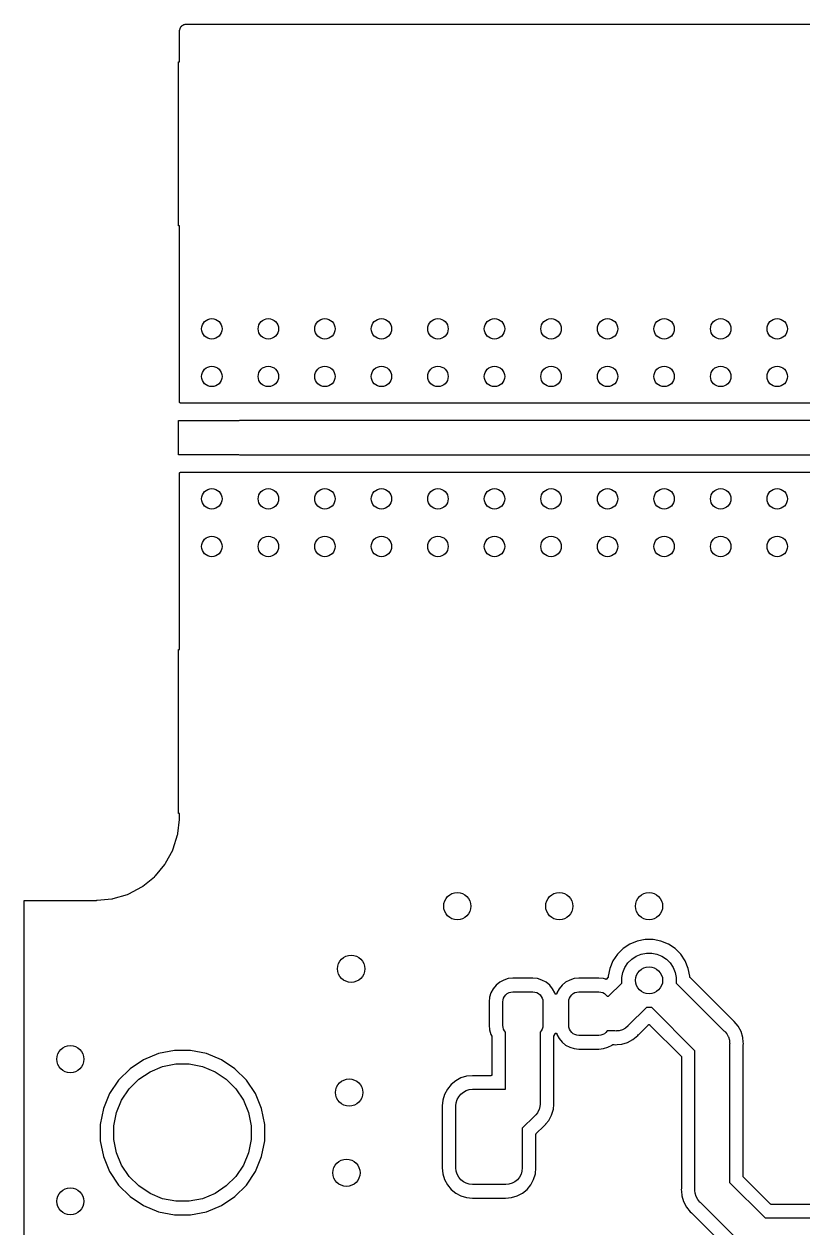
# Model space of a CAD drawing. Extents: x 5.16 to 6.06, y -3.88 to -2.24.
# Drawn here: x 5.157 to 5.608, y -2.939 to -2.242 of the extents above; entities that cross this region are included whole.
import ezdxf

# ---------------------------------------------------------------- set-up
doc = ezdxf.new("R2010")
doc.units = 0
doc.header["$MEASUREMENT"] = 0
doc.layers.add('BLACK', color=7, linetype='CONTINUOUS')

msp = doc.modelspace()

# ---------------------------------------------------------------- linework, layer by layer
at = {"layer": 'BLACK', "linetype": 'CONTINUOUS'}
for p, q in [((5.24772, -2.2443), (5.24775, -2.24426)), ((5.24775, -2.24425), (5.24791, -2.24397)), ((5.24775, -2.24426), (5.24775, -2.24425)), ((5.24791, -2.24395), (5.24793, -2.24393)), ((5.24791, -2.24396), (5.24791, -2.24395)), ((5.24791, -2.24397), (5.24791, -2.24396)), ((5.24791, -2.24396), (5.24791, -2.24396)), ((5.24793, -2.24392), (5.24796, -2.24389)), ((5.24793, -2.24393), (5.24793, -2.24392)), ((5.24796, -2.24389), (5.24798, -2.24385)), ((5.24798, -2.24385), (5.24816, -2.24364)), ((5.24816, -2.24364), (5.24819, -2.24361)), ((5.24816, -2.24364), (5.24816, -2.24364)), ((5.24819, -2.24361), (5.24832, -2.24346)), ((5.24819, -2.24361), (5.24819, -2.24361)), ((5.24832, -2.24346), (5.24833, -2.24344)), ((5.24832, -2.24346), (5.24832, -2.24346)), ((5.24833, -2.24344), (5.24835, -2.24342)), ((5.24835, -2.24342), (5.24837, -2.2434)), ((5.24837, -2.2434), (5.24838, -2.2434)), ((5.24838, -2.2434), (5.24847, -2.2433)), ((5.24838, -2.2434), (5.24838, -2.2434)), ((5.24847, -2.2433), (5.24848, -2.2433)), ((5.24848, -2.2433), (5.24849, -2.24329)), ((5.24849, -2.24329), (5.2485, -2.24328)), ((5.2485, -2.24328), (5.24876, -2.24305)), ((5.24876, -2.24305), (5.24877, -2.24305)), ((5.24877, -2.24305), (5.24879, -2.24304)), ((5.24879, -2.24304), (5.24881, -2.24302)), ((5.24881, -2.24302), (5.24895, -2.24293)), ((5.24895, -2.24293), (5.24926, -2.24274)), ((5.24895, -2.24293), (5.24895, -2.24293)), ((5.24895, -2.24293), (5.24895, -2.24293)), ((5.24895, -2.24293), (5.24895, -2.24293)), ((5.24926, -2.24273), (5.24929, -2.24271)), ((5.24926, -2.24274), (5.24926, -2.24273)), ((5.24929, -2.24271), (5.24932, -2.24269)), ((5.24932, -2.24269), (5.24933, -2.24268)), ((5.24933, -2.24268), (5.24934, -2.24268)), ((5.24934, -2.24268), (5.24957, -2.24255)), ((5.24957, -2.24255), (5.24958, -2.24255)), ((5.24958, -2.24255), (5.24959, -2.24254)), ((5.24959, -2.24254), (5.24961, -2.24253)), ((5.24961, -2.24253), (5.24974, -2.24247)), ((5.24974, -2.24247), (5.24975, -2.24247)), ((5.24975, -2.24247), (5.24977, -2.24246)), ((5.24975, -2.24247), (5.24975, -2.24247)), ((5.24975, -2.24247), (5.24975, -2.24247)), ((5.24977, -2.24246), (5.24978, -2.24246)), ((5.24978, -2.24246), (5.2498, -2.24245)), ((5.2498, -2.24245), (5.24982, -2.24244)), ((5.24982, -2.24244), (5.25005, -2.24237)), ((5.25005, -2.24237), (5.25006, -2.24237)), ((5.25006, -2.24237), (5.25011, -2.24236)), ((5.25011, -2.24236), (5.25015, -2.24235)), ((5.25015, -2.24235), (5.25016, -2.24235)), ((5.25016, -2.24235), (5.25044, -2.24227)), ((5.25044, -2.24227), (5.25045, -2.24226)), ((5.25045, -2.24226), (5.25049, -2.24226)), ((5.25049, -2.24226), (5.25053, -2.24225)), ((5.25053, -2.24225), (5.2511, -2.24218)), ((5.2511, -2.24218), (5.2511, -2.24218)), ((5.2511, -2.24218), (5.25113, -2.24218)), ((5.25113, -2.24218), (5.25116, -2.24217)), ((5.25116, -2.24217), (5.96125, -2.24217)), ((5.24722, -2.24612), (5.24726, -2.24578)), ((5.24722, -2.24615), (5.24722, -2.24612)), ((5.24722, -2.24617), (5.24722, -2.24615)), ((5.24722, -2.24618), (5.24722, -2.24617)), ((5.24722, -2.26409), (5.24722, -2.24618)), ((5.24726, -2.24578), (5.24727, -2.24578)), ((5.24727, -2.24574), (5.24728, -2.2457)), ((5.24727, -2.24578), (5.24727, -2.24574)), ((5.24728, -2.2457), (5.2473, -2.24553)), ((5.2473, -2.24552), (5.24731, -2.24548)), ((5.2473, -2.24553), (5.2473, -2.24552)), ((5.2473, -2.24552), (5.2473, -2.24552)), ((5.2473, -2.24552), (5.2473, -2.24552)), ((5.24731, -2.24546), (5.24733, -2.24538)), ((5.24731, -2.24548), (5.24731, -2.24546)), ((5.24733, -2.24536), (5.24734, -2.24535)), ((5.24733, -2.24537), (5.24733, -2.24536)), ((5.24733, -2.24538), (5.24733, -2.24537)), ((5.24734, -2.24535), (5.24749, -2.24483)), ((5.24749, -2.24482), (5.24751, -2.24478)), ((5.24749, -2.24483), (5.24749, -2.24482)), ((5.24751, -2.24477), (5.24758, -2.24459)), ((5.24751, -2.24478), (5.24751, -2.24477)), ((5.24751, -2.24477), (5.24751, -2.24477)), ((5.24758, -2.24459), (5.24759, -2.24458)), ((5.24759, -2.24458), (5.24764, -2.24445)), ((5.24759, -2.24458), (5.24759, -2.24458)), ((5.24764, -2.24445), (5.24765, -2.24442)), ((5.24764, -2.24445), (5.24764, -2.24445)), ((5.24765, -2.24442), (5.24767, -2.24439)), ((5.24767, -2.24439), (5.2477, -2.24433)), ((5.2477, -2.24433), (5.24772, -2.2443)), ((5.2477, -2.24433), (5.2477, -2.24433)), ((5.24665, -2.35898), (5.24665, -2.26409)), ((5.24665, -2.26409), (5.24722, -2.26409)), ((5.24722, -2.35898), (5.24665, -2.35898)), ((5.24722, -2.46106), (5.24722, -2.35898)), ((5.24723, -2.46111), (5.24722, -2.46106)), ((5.24723, -2.46116), (5.24723, -2.46111)), ((5.24724, -2.4612), (5.24723, -2.46116)), ((5.24723, -2.46116), (5.24723, -2.46116)), ((5.24723, -2.46116), (5.24723, -2.46116)), ((5.24726, -2.46125), (5.24724, -2.4612)), ((5.24728, -2.4613), (5.24726, -2.46125)), ((5.24726, -2.46125), (5.24726, -2.46125)), ((5.24726, -2.46125), (5.24726, -2.46125)), ((5.2473, -2.46134), (5.24728, -2.4613)), ((5.24733, -2.46138), (5.2473, -2.46134)), ((5.2473, -2.46134), (5.2473, -2.46134)), ((5.2473, -2.46134), (5.2473, -2.46134)), ((5.24736, -2.46141), (5.24733, -2.46138)), ((5.24737, -2.46141), (5.24736, -2.46141)), ((5.24737, -2.46142), (5.24737, -2.46141)), ((5.2474, -2.46144), (5.24737, -2.46142)), ((5.24744, -2.46148), (5.2474, -2.46144)), ((5.24748, -2.4615), (5.24744, -2.46148)), ((5.24744, -2.46148), (5.24744, -2.46148)), ((5.24744, -2.46148), (5.24744, -2.46148)), ((5.24753, -2.46152), (5.24748, -2.4615)), ((5.24758, -2.46154), (5.24753, -2.46152)), ((5.24753, -2.46152), (5.24753, -2.46152)), ((5.24753, -2.46152), (5.24753, -2.46152)), ((5.24762, -2.46155), (5.24758, -2.46154)), ((5.24767, -2.46156), (5.24762, -2.46155)), ((5.24762, -2.46155), (5.24762, -2.46155)), ((5.24762, -2.46155), (5.24762, -2.46155)), ((5.24772, -2.46156), (5.24767, -2.46156)), ((5.33915, -2.46156), (5.24772, -2.46156)), ((5.24772, -2.46156), (5.24772, -2.46156)), ((5.24772, -2.46156), (5.24772, -2.46156)), ((5.33932, -2.46158), (5.33915, -2.46156)), ((5.33934, -2.46158), (5.33932, -2.46158)), ((5.33936, -2.46158), (5.33934, -2.46158)), ((5.33937, -2.46158), (5.33936, -2.46158)), ((5.87421, -2.46158), (5.33937, -2.46158)), ((5.24665, -2.49161), (5.24665, -2.47161)), ((5.24665, -2.47161), (5.28176, -2.47161)), ((5.28176, -2.47161), (5.28208, -2.47158)), ((5.28208, -2.47158), (5.906, -2.47158)), ((5.2816, -2.49161), (5.24665, -2.49161)), ((5.28208, -2.49166), (5.2816, -2.49161)), ((5.906, -2.49166), (5.28208, -2.49166)), ((5.24722, -2.50216), (5.24723, -2.50211)), ((5.24723, -2.50206), (5.24725, -2.50202)), ((5.24723, -2.50207), (5.24723, -2.50206)), ((5.24723, -2.50206), (5.24723, -2.50206)), ((5.24723, -2.50211), (5.24723, -2.50207)), ((5.24725, -2.50202), (5.24726, -2.50197)), ((5.24726, -2.50197), (5.24728, -2.50193)), ((5.24726, -2.50197), (5.24726, -2.50197)), ((5.24726, -2.50197), (5.24726, -2.50197)), ((5.24728, -2.50193), (5.24731, -2.50189)), ((5.24731, -2.50188), (5.24734, -2.50185)), ((5.24731, -2.50189), (5.24731, -2.50188)), ((5.24731, -2.50188), (5.24731, -2.50188)), ((5.24734, -2.50185), (5.24737, -2.50181)), ((5.24737, -2.50181), (5.24741, -2.50178)), ((5.24737, -2.50181), (5.24737, -2.50181)), ((5.24737, -2.50181), (5.24737, -2.50181)), ((5.24741, -2.50178), (5.24745, -2.50175)), ((5.24745, -2.50175), (5.24749, -2.50173)), ((5.24745, -2.50175), (5.24745, -2.50175)), ((5.24745, -2.50175), (5.24745, -2.50175)), ((5.24749, -2.50173), (5.24753, -2.5017)), ((5.24753, -2.5017), (5.24758, -2.50169)), ((5.24753, -2.5017), (5.24753, -2.5017)), ((5.24753, -2.5017), (5.24753, -2.5017)), ((5.24758, -2.50169), (5.24763, -2.50167)), ((5.24763, -2.50167), (5.24763, -2.50167)), ((5.24763, -2.50167), (5.24763, -2.50167)), ((5.24763, -2.50167), (5.24768, -2.50167)), ((5.24768, -2.50167), (5.24772, -2.50166)), ((5.24772, -2.50166), (5.33915, -2.50166)), ((5.33915, -2.50166), (5.33916, -2.50166)), ((5.33916, -2.50166), (5.33917, -2.50166)), ((5.33917, -2.50166), (5.33919, -2.50166)), ((5.33919, -2.50166), (5.33921, -2.50166)), ((5.33921, -2.50166), (5.87437, -2.50166)), ((5.24722, -2.60425), (5.24722, -2.50216)), ((5.24722, -2.50216), (5.24722, -2.50216)), ((5.24722, -2.50216), (5.24722, -2.50216)), ((5.24665, -2.69913), (5.24665, -2.60425)), ((5.24665, -2.60425), (5.24722, -2.60425)), ((5.24629, -2.71079), (5.24715, -2.70265)), ((5.24722, -2.69913), (5.24665, -2.69913)), ((5.24715, -2.70265), (5.24716, -2.70264)), ((5.24716, -2.70262), (5.24722, -2.70201)), ((5.24716, -2.70264), (5.24716, -2.70262)), ((5.24722, -2.70201), (5.24722, -2.69913)), ((5.24613, -2.71157), (5.2462, -2.7112)), ((5.2462, -2.7112), (5.24621, -2.71119)), ((5.24621, -2.71119), (5.24629, -2.71082)), ((5.24629, -2.71082), (5.24629, -2.71079)), ((5.24358, -2.71976), (5.24613, -2.71157)), ((5.23918, -2.72804), (5.24327, -2.72049)), ((5.24327, -2.72049), (5.24342, -2.72014)), ((5.24342, -2.72014), (5.24357, -2.71979)), ((5.24342, -2.72014), (5.24342, -2.72014)), ((5.24357, -2.71979), (5.24358, -2.71976)), ((5.23326, -2.7353), (5.23874, -2.72869)), ((5.23874, -2.72869), (5.23895, -2.72838)), ((5.23895, -2.72837), (5.23917, -2.72806)), ((5.23895, -2.72838), (5.23895, -2.72837)), ((5.23917, -2.72806), (5.23918, -2.72804)), ((5.22604, -2.74127), (5.23269, -2.73585)), ((5.23269, -2.73585), (5.23296, -2.73559)), ((5.23296, -2.73559), (5.23297, -2.73558)), ((5.23297, -2.73558), (5.23324, -2.73532)), ((5.23324, -2.73532), (5.23326, -2.7353)), ((5.20884, -2.7485), (5.21706, -2.74603)), ((5.21706, -2.74603), (5.21741, -2.74588)), ((5.21741, -2.74588), (5.21742, -2.74588)), ((5.21742, -2.74588), (5.21777, -2.74574)), ((5.21777, -2.74574), (5.2178, -2.74573)), ((5.2178, -2.74573), (5.22538, -2.74171)), ((5.22538, -2.74171), (5.22569, -2.7415)), ((5.22569, -2.7415), (5.2257, -2.74149)), ((5.2257, -2.74149), (5.22601, -2.74129)), ((5.2257, -2.74149), (5.2257, -2.74149)), ((5.22601, -2.74129), (5.22604, -2.74127)), ((5.22604, -2.74127), (5.22604, -2.74127)), ((5.15722, -2.74999), (5.15723, -2.74995)), ((5.15722, -3.41883), (5.15722, -2.74999)), ((5.15722, -2.74999), (5.15722, -2.74999)), ((5.15722, -2.74999), (5.15722, -2.74999)), ((5.15723, -2.74989), (5.15725, -2.74985)), ((5.15723, -2.7499), (5.15723, -2.74989)), ((5.15723, -2.74995), (5.15723, -2.7499)), ((5.15723, -2.7499), (5.15723, -2.7499)), ((5.15725, -2.74985), (5.15726, -2.7498)), ((5.15726, -2.7498), (5.15728, -2.74976)), ((5.15726, -2.7498), (5.15726, -2.7498)), ((5.15726, -2.7498), (5.15726, -2.7498)), ((5.15728, -2.74976), (5.15731, -2.74972)), ((5.15731, -2.74971), (5.15734, -2.74968)), ((5.15731, -2.74972), (5.15731, -2.74971)), ((5.15731, -2.74972), (5.15731, -2.74972)), ((5.15734, -2.74968), (5.15737, -2.74964)), ((5.15737, -2.74964), (5.15741, -2.74961)), ((5.15737, -2.74964), (5.15737, -2.74964)), ((5.15737, -2.74964), (5.15737, -2.74964)), ((5.15741, -2.74961), (5.15745, -2.74958)), ((5.15745, -2.74958), (5.15749, -2.74956)), ((5.15745, -2.74958), (5.15745, -2.74958)), ((5.15745, -2.74958), (5.15745, -2.74958)), ((5.15749, -2.74956), (5.15753, -2.74953)), ((5.15753, -2.74953), (5.15758, -2.74952)), ((5.15753, -2.74953), (5.15753, -2.74953)), ((5.15753, -2.74953), (5.15753, -2.74953)), ((5.15758, -2.74952), (5.15763, -2.74951)), ((5.15763, -2.74951), (5.15763, -2.7495)), ((5.15763, -2.7495), (5.15768, -2.7495)), ((5.15763, -2.74951), (5.15763, -2.74951)), ((5.15768, -2.7495), (5.15772, -2.7495)), ((5.15772, -2.7495), (5.19882, -2.74949)), ((5.19882, -2.74949), (5.19882, -2.74949)), ((5.19882, -2.74949), (5.1991, -2.7495)), ((5.1991, -2.7495), (5.19927, -2.74948)), ((5.19927, -2.74948), (5.19928, -2.74948)), ((5.19928, -2.74948), (5.1993, -2.74948)), ((5.1993, -2.74948), (5.19932, -2.74948)), ((5.19932, -2.74948), (5.19949, -2.74948)), ((5.19949, -2.74948), (5.19953, -2.74948)), ((5.19953, -2.74948), (5.20806, -2.74865)), ((5.19953, -2.74948), (5.19953, -2.74948)), ((5.20806, -2.74865), (5.20843, -2.74858)), ((5.20843, -2.74858), (5.20844, -2.74858)), ((5.20844, -2.74858), (5.20881, -2.74851)), ((5.20844, -2.74858), (5.20844, -2.74858)), ((5.20881, -2.74851), (5.20884, -2.7485)), ((5.51214, -2.77308), (5.50784, -2.77486)), ((5.51671, -2.77217), (5.51214, -2.77308)), ((5.52136, -2.77217), (5.51671, -2.77217)), ((5.52592, -2.77308), (5.52136, -2.77217)), ((5.53022, -2.77486), (5.52592, -2.77308)), ((5.50068, -2.78074), (5.4981, -2.78461)), ((5.50397, -2.77745), (5.50068, -2.78074)), ((5.50784, -2.77486), (5.50397, -2.77745)), ((5.51157, -2.78184), (5.51444, -2.78065)), ((5.51444, -2.78065), (5.51748, -2.78005)), ((5.51748, -2.78005), (5.52058, -2.78005)), ((5.52058, -2.78005), (5.52363, -2.78065)), ((5.52363, -2.78065), (5.52649, -2.78184)), ((5.53409, -2.77745), (5.53022, -2.77486)), ((5.53738, -2.78074), (5.53409, -2.77745)), ((5.53997, -2.78461), (5.53738, -2.78074)), ((5.4981, -2.78461), (5.49632, -2.7889)), ((5.50508, -2.78834), (5.5068, -2.78576)), ((5.5068, -2.78576), (5.50899, -2.78356)), ((5.50899, -2.78356), (5.51157, -2.78184)), ((5.52649, -2.78184), (5.52907, -2.78356)), ((5.52907, -2.78356), (5.53126, -2.78576)), ((5.53126, -2.78576), (5.53299, -2.78834)), ((5.54175, -2.7889), (5.53997, -2.78461)), ((5.43752, -2.79484), (5.43494, -2.79562)), ((5.44022, -2.79457), (5.43752, -2.79484)), ((5.45178, -2.79457), (5.44022, -2.79457)), ((5.45448, -2.79484), (5.45178, -2.79457)), ((5.45706, -2.79562), (5.45448, -2.79484)), ((5.47571, -2.79484), (5.47313, -2.79562)), ((5.47841, -2.79457), (5.47571, -2.79484)), ((5.48997, -2.79457), (5.47841, -2.79457)), ((5.49267, -2.79484), (5.48997, -2.79457)), ((5.49391, -2.79521), (5.49267, -2.79484)), ((5.49526, -2.79423), (5.49441, -2.79509)), ((5.49529, -2.79419), (5.49526, -2.79423)), ((5.49532, -2.79416), (5.49529, -2.79419)), ((5.49533, -2.79416), (5.49532, -2.79416)), ((5.49532, -2.79416), (5.49532, -2.79416)), ((5.49535, -2.79411), (5.49533, -2.79416)), ((5.49537, -2.79407), (5.49535, -2.79411)), ((5.49539, -2.79402), (5.49537, -2.79407)), ((5.49537, -2.79407), (5.49537, -2.79407)), ((5.49537, -2.79407), (5.49537, -2.79407)), ((5.4954, -2.79398), (5.49539, -2.79402)), ((5.49541, -2.79388), (5.4954, -2.79393)), ((5.4954, -2.79393), (5.4954, -2.79398)), ((5.4954, -2.79398), (5.4954, -2.79398)), ((5.4954, -2.79398), (5.4954, -2.79398)), ((5.49632, -2.7889), (5.49541, -2.79347)), ((5.49541, -2.79347), (5.49541, -2.79388)), ((5.49541, -2.79388), (5.49541, -2.79388)), ((5.50328, -2.79424), (5.50389, -2.7912)), ((5.50328, -2.79735), (5.50328, -2.79424)), ((5.50389, -2.7912), (5.50508, -2.78834)), ((5.53299, -2.78834), (5.53417, -2.7912)), ((5.53417, -2.7912), (5.53478, -2.79424)), ((5.53478, -2.79424), (5.53478, -2.79735)), ((5.54265, -2.79347), (5.54175, -2.7889)), ((5.54265, -2.79388), (5.54265, -2.79347)), ((5.54266, -2.79392), (5.54265, -2.79388)), ((5.54266, -2.79397), (5.54266, -2.79392)), ((5.54268, -2.79402), (5.54266, -2.79397)), ((5.54266, -2.79397), (5.54266, -2.79397)), ((5.54266, -2.79397), (5.54266, -2.79397)), ((5.54269, -2.79406), (5.54268, -2.79402)), ((5.54269, -2.79407), (5.54269, -2.79406)), ((5.54269, -2.79406), (5.54269, -2.79406)), ((5.54271, -2.79411), (5.54269, -2.79407)), ((5.54273, -2.79415), (5.54271, -2.79411)), ((5.54274, -2.79415), (5.54273, -2.79415)), ((5.54277, -2.79419), (5.54274, -2.79415)), ((5.54274, -2.79415), (5.54274, -2.79415)), ((5.5428, -2.79423), (5.54277, -2.79419)), ((5.56767, -2.8191), (5.5428, -2.79423)), ((5.5428, -2.79423), (5.5428, -2.79423)), ((5.42879, -2.80067), (5.42752, -2.80305)), ((5.43049, -2.79859), (5.42879, -2.80067)), ((5.43257, -2.79689), (5.43049, -2.79859)), ((5.43494, -2.79562), (5.43257, -2.79689)), ((5.45943, -2.79689), (5.45706, -2.79562)), ((5.46151, -2.79859), (5.45943, -2.79689)), ((5.46321, -2.80067), (5.46151, -2.79859)), ((5.46448, -2.80305), (5.46321, -2.80067)), ((5.46698, -2.80067), (5.46571, -2.80305)), ((5.46868, -2.79859), (5.46698, -2.80067)), ((5.47076, -2.79689), (5.46868, -2.79859)), ((5.47313, -2.79562), (5.47076, -2.79689)), ((5.49393, -2.79522), (5.49391, -2.79521)), ((5.49395, -2.79522), (5.49393, -2.79522)), ((5.49397, -2.79523), (5.49395, -2.79522)), ((5.494, -2.79523), (5.49397, -2.79523)), ((5.49402, -2.79523), (5.494, -2.79523)), ((5.49405, -2.79524), (5.49402, -2.79523)), ((5.49407, -2.79523), (5.49405, -2.79524)), ((5.4941, -2.79523), (5.49407, -2.79523)), ((5.49412, -2.79523), (5.4941, -2.79523)), ((5.49414, -2.79523), (5.49412, -2.79523)), ((5.49417, -2.79522), (5.49414, -2.79523)), ((5.4942, -2.79521), (5.49417, -2.79522)), ((5.49422, -2.79521), (5.4942, -2.79521)), ((5.49424, -2.7952), (5.49422, -2.79521)), ((5.49426, -2.79519), (5.49424, -2.7952)), ((5.49429, -2.79518), (5.49426, -2.79519)), ((5.4943, -2.79516), (5.49429, -2.79518)), ((5.49432, -2.79515), (5.4943, -2.79516)), ((5.49435, -2.79514), (5.49432, -2.79515)), ((5.49437, -2.79512), (5.49435, -2.79514)), ((5.49438, -2.79511), (5.49437, -2.79512)), ((5.4944, -2.79509), (5.49438, -2.79511)), ((5.49441, -2.79509), (5.4944, -2.79509)), ((5.49558, -2.80505), (5.50328, -2.79735)), ((5.53478, -2.79735), (5.5624, -2.82496)), ((5.42674, -2.80562), (5.42647, -2.80832)), ((5.42647, -2.80832), (5.42647, -2.82185)), ((5.42752, -2.80305), (5.42674, -2.80562)), ((5.43439, -2.8083), (5.4345, -2.80716)), ((5.43439, -2.82188), (5.43439, -2.8083)), ((5.4345, -2.80716), (5.43483, -2.80607)), ((5.43483, -2.80607), (5.43536, -2.80507)), ((5.43536, -2.80507), (5.43609, -2.80419)), ((5.43609, -2.80419), (5.43697, -2.80347)), ((5.43697, -2.80347), (5.43797, -2.80293)), ((5.43797, -2.80293), (5.43906, -2.8026)), ((5.43906, -2.8026), (5.44019, -2.80249)), ((5.44019, -2.80249), (5.45181, -2.80249)), ((5.45181, -2.80249), (5.45294, -2.8026)), ((5.45294, -2.8026), (5.45403, -2.80293)), ((5.45403, -2.80293), (5.45503, -2.80347)), ((5.45503, -2.80347), (5.45591, -2.80419)), ((5.45591, -2.80419), (5.45664, -2.80507)), ((5.45664, -2.80507), (5.45717, -2.80607)), ((5.45717, -2.80607), (5.4575, -2.80716)), ((5.4575, -2.80716), (5.45761, -2.8083)), ((5.45761, -2.8083), (5.45761, -2.82188)), ((5.46461, -2.80348), (5.46448, -2.80305)), ((5.46463, -2.80353), (5.46461, -2.80348)), ((5.46465, -2.80357), (5.46463, -2.80353)), ((5.46468, -2.80362), (5.46465, -2.80357)), ((5.46465, -2.80357), (5.46465, -2.80357)), ((5.46465, -2.80357), (5.46465, -2.80357)), ((5.46471, -2.80365), (5.46468, -2.80362)), ((5.46475, -2.80369), (5.46471, -2.80365)), ((5.46471, -2.80365), (5.46471, -2.80365)), ((5.46471, -2.80365), (5.46471, -2.80365)), ((5.46477, -2.80372), (5.46475, -2.80369)), ((5.46478, -2.80372), (5.46477, -2.80372)), ((5.46477, -2.80372), (5.46477, -2.80372)), ((5.46481, -2.80375), (5.46478, -2.80372)), ((5.46486, -2.80378), (5.46481, -2.80375)), ((5.46489, -2.80379), (5.46486, -2.80378)), ((5.46486, -2.80378), (5.46486, -2.80378)), ((5.46486, -2.80378), (5.46486, -2.80378)), ((5.46495, -2.80381), (5.46489, -2.80379)), ((5.46499, -2.80382), (5.46495, -2.80381)), ((5.46495, -2.80381), (5.46495, -2.80381)), ((5.46495, -2.80381), (5.46495, -2.80381)), ((5.46504, -2.80383), (5.46499, -2.80382)), ((5.4651, -2.80383), (5.46504, -2.80383)), ((5.46504, -2.80383), (5.46504, -2.80383)), ((5.46504, -2.80383), (5.46504, -2.80383)), ((5.46514, -2.80384), (5.4651, -2.80383)), ((5.46519, -2.80383), (5.46514, -2.80384)), ((5.46514, -2.80384), (5.46514, -2.80384)), ((5.46514, -2.80384), (5.46514, -2.80384)), ((5.46524, -2.80382), (5.46519, -2.80383)), ((5.46528, -2.8038), (5.46524, -2.80382)), ((5.46524, -2.80382), (5.46524, -2.80382)), ((5.46524, -2.80382), (5.46524, -2.80382)), ((5.46533, -2.80378), (5.46528, -2.8038)), ((5.46537, -2.80375), (5.46533, -2.80378)), ((5.46533, -2.80378), (5.46533, -2.80378)), ((5.46533, -2.80378), (5.46533, -2.80378)), ((5.46541, -2.80373), (5.46537, -2.80375)), ((5.46544, -2.8037), (5.46541, -2.80373)), ((5.46541, -2.80373), (5.46541, -2.80373)), ((5.46541, -2.80373), (5.46541, -2.80373)), ((5.46548, -2.80366), (5.46544, -2.8037)), ((5.46551, -2.80362), (5.46548, -2.80366)), ((5.46548, -2.80366), (5.46548, -2.80366)), ((5.46548, -2.80366), (5.46548, -2.80366)), ((5.46553, -2.80358), (5.46551, -2.80362)), ((5.46554, -2.80358), (5.46553, -2.80358)), ((5.46553, -2.80358), (5.46553, -2.80358)), ((5.46556, -2.80353), (5.46554, -2.80358)), ((5.46557, -2.80349), (5.46556, -2.80353)), ((5.46558, -2.80348), (5.46557, -2.80349)), ((5.46571, -2.80305), (5.46558, -2.80348)), ((5.47258, -2.8083), (5.47269, -2.80716)), ((5.47258, -2.82188), (5.47258, -2.8083)), ((5.47269, -2.80716), (5.47302, -2.80607)), ((5.47302, -2.80607), (5.47355, -2.80507)), ((5.47355, -2.80507), (5.47428, -2.80419)), ((5.47428, -2.80419), (5.47516, -2.80347)), ((5.47516, -2.80347), (5.47616, -2.80293)), ((5.47616, -2.80293), (5.47725, -2.8026)), ((5.47725, -2.8026), (5.47838, -2.80249)), ((5.47838, -2.80249), (5.49, -2.80249)), ((5.49, -2.80249), (5.49113, -2.8026)), ((5.49113, -2.8026), (5.49222, -2.80293)), ((5.49222, -2.80293), (5.49322, -2.80347)), ((5.49322, -2.80347), (5.4941, -2.80419)), ((5.4941, -2.80419), (5.49481, -2.80505)), ((5.49481, -2.80505), (5.49558, -2.80505)), ((5.51748, -2.81154), (5.50719, -2.82184)), ((5.52058, -2.81154), (5.51748, -2.81154)), ((5.54561, -2.83657), (5.52058, -2.81154)), ((5.42647, -2.82185), (5.42674, -2.82455)), ((5.4345, -2.82301), (5.43439, -2.82188)), ((5.45761, -2.82188), (5.4575, -2.82301)), ((5.47269, -2.82301), (5.47258, -2.82188)), ((5.50687, -2.82222), (5.50535, -2.82347)), ((5.50719, -2.82184), (5.50687, -2.82222)), ((5.51305, -2.82711), (5.51868, -2.82148)), ((5.51868, -2.82148), (5.51872, -2.82145)), ((5.51868, -2.82148), (5.51868, -2.82148)), ((5.51868, -2.82148), (5.51868, -2.82148)), ((5.51868, -2.82148), (5.51868, -2.82148)), ((5.51868, -2.82148), (5.51868, -2.82148)), ((5.51872, -2.82145), (5.51876, -2.82142)), ((5.51876, -2.82142), (5.5188, -2.8214)), ((5.51876, -2.82142), (5.51876, -2.82142)), ((5.51876, -2.82142), (5.51876, -2.82142)), ((5.5188, -2.8214), (5.51884, -2.82137)), ((5.51884, -2.82137), (5.51884, -2.82137)), ((5.51884, -2.82137), (5.51885, -2.82137)), ((5.51885, -2.82137), (5.51889, -2.82136)), ((5.51889, -2.82136), (5.51894, -2.82135)), ((5.51894, -2.82135), (5.51899, -2.82134)), ((5.51894, -2.82135), (5.51894, -2.82135)), ((5.51894, -2.82135), (5.51894, -2.82135)), ((5.51899, -2.82134), (5.51903, -2.82134)), ((5.51903, -2.82134), (5.51904, -2.82134)), ((5.51904, -2.82134), (5.51904, -2.82134)), ((5.51904, -2.82134), (5.51909, -2.82134)), ((5.51909, -2.82134), (5.51913, -2.82135)), ((5.51913, -2.82135), (5.51913, -2.82135)), ((5.51913, -2.82135), (5.51913, -2.82135)), ((5.51913, -2.82135), (5.51918, -2.82136)), ((5.51918, -2.82136), (5.51922, -2.82138)), ((5.51922, -2.82138), (5.51923, -2.82138)), ((5.51923, -2.82138), (5.51923, -2.82138)), ((5.51923, -2.82138), (5.51927, -2.8214)), ((5.51927, -2.8214), (5.51931, -2.82142)), ((5.51931, -2.82142), (5.51931, -2.82142)), ((5.51931, -2.82142), (5.51931, -2.82142)), ((5.51931, -2.82142), (5.51935, -2.82145)), ((5.51935, -2.82145), (5.51939, -2.82148)), ((5.51939, -2.82148), (5.53759, -2.83968)), ((5.56769, -2.81912), (5.56767, -2.8191)), ((5.5677, -2.81913), (5.56769, -2.81912)), ((5.56771, -2.81914), (5.5677, -2.81913)), ((5.56837, -2.81968), (5.56771, -2.81914)), ((5.57061, -2.82241), (5.56837, -2.81968)), ((5.57228, -2.82552), (5.57061, -2.82241)), ((5.42674, -2.82455), (5.42752, -2.82713)), ((5.42752, -2.82713), (5.42803, -2.82808)), ((5.42803, -2.82808), (5.42803, -2.82809)), ((5.42803, -2.82809), (5.42804, -2.82811)), ((5.42804, -2.82811), (5.42805, -2.82813)), ((5.42805, -2.82813), (5.42806, -2.82815)), ((5.42806, -2.82815), (5.42807, -2.82818)), ((5.42807, -2.82818), (5.42807, -2.8282)), ((5.42807, -2.8282), (5.42808, -2.82822)), ((5.42808, -2.82822), (5.42808, -2.82825)), ((5.42808, -2.82825), (5.42809, -2.82827)), ((5.42809, -2.82827), (5.42808, -2.8283)), ((5.42808, -2.8283), (5.42809, -2.82832)), ((5.42809, -2.82832), (5.42809, -2.8505)), ((5.43483, -2.8241), (5.4345, -2.82301)), ((5.43536, -2.8251), (5.43483, -2.8241)), ((5.43596, -2.82583), (5.43536, -2.8251)), ((5.43596, -2.85891), (5.43596, -2.82583)), ((5.45664, -2.8251), (5.45604, -2.82583)), ((5.45604, -2.82583), (5.45604, -2.86643)), ((5.45717, -2.8241), (5.45664, -2.8251)), ((5.4575, -2.82301), (5.45717, -2.8241)), ((5.46391, -2.82831), (5.46392, -2.82829)), ((5.46391, -2.82832), (5.46391, -2.82831)), ((5.46391, -2.86602), (5.46391, -2.82832)), ((5.46392, -2.82821), (5.46393, -2.82819)), ((5.46392, -2.82824), (5.46392, -2.82821)), ((5.46392, -2.82827), (5.46392, -2.82824)), ((5.46392, -2.82829), (5.46392, -2.82827)), ((5.46393, -2.82819), (5.46394, -2.82817)), ((5.46394, -2.82817), (5.46395, -2.82815)), ((5.46395, -2.82812), (5.46396, -2.8281)), ((5.46395, -2.82815), (5.46395, -2.82812)), ((5.46396, -2.8281), (5.46397, -2.82808)), ((5.46397, -2.82808), (5.46448, -2.82713)), ((5.46448, -2.82713), (5.46461, -2.82669)), ((5.46461, -2.82669), (5.46462, -2.82669)), ((5.46462, -2.82669), (5.46464, -2.82664)), ((5.46464, -2.82664), (5.46465, -2.8266)), ((5.46465, -2.8266), (5.46466, -2.8266)), ((5.46466, -2.8266), (5.46468, -2.82656)), ((5.46466, -2.8266), (5.46466, -2.8266)), ((5.46468, -2.82656), (5.46471, -2.82652)), ((5.46471, -2.82651), (5.46474, -2.82648)), ((5.46471, -2.82652), (5.46471, -2.82651)), ((5.46471, -2.82652), (5.46471, -2.82652)), ((5.46474, -2.82648), (5.46478, -2.82645)), ((5.46478, -2.82645), (5.46482, -2.82642)), ((5.46478, -2.82645), (5.46478, -2.82645)), ((5.46478, -2.82645), (5.46478, -2.82645)), ((5.46482, -2.82642), (5.46486, -2.82639)), ((5.46486, -2.82639), (5.46491, -2.82638)), ((5.46486, -2.82639), (5.46486, -2.82639)), ((5.46486, -2.82639), (5.46486, -2.82639)), ((5.46491, -2.82638), (5.46495, -2.82636)), ((5.46495, -2.82636), (5.465, -2.82635)), ((5.46495, -2.82636), (5.46495, -2.82636)), ((5.46495, -2.82636), (5.46495, -2.82636)), ((5.465, -2.82635), (5.46505, -2.82634)), ((5.46505, -2.82634), (5.46505, -2.82634)), ((5.46505, -2.82634), (5.46505, -2.82634)), ((5.46505, -2.82634), (5.46509, -2.82634)), ((5.46509, -2.82634), (5.46515, -2.82634)), ((5.46515, -2.82634), (5.46515, -2.82634)), ((5.46515, -2.82634), (5.46515, -2.82634)), ((5.46515, -2.82634), (5.46519, -2.82635)), ((5.46519, -2.82635), (5.46524, -2.82636)), ((5.46524, -2.82636), (5.46524, -2.82636)), ((5.46524, -2.82636), (5.46524, -2.82636)), ((5.46524, -2.82636), (5.46529, -2.82638)), ((5.46529, -2.82638), (5.46533, -2.8264)), ((5.46533, -2.8264), (5.46533, -2.8264)), ((5.46533, -2.8264), (5.46533, -2.8264)), ((5.46533, -2.8264), (5.46538, -2.82643)), ((5.46538, -2.82643), (5.46541, -2.82645)), ((5.46541, -2.82645), (5.46541, -2.82645)), ((5.46541, -2.82645), (5.46542, -2.82645)), ((5.46542, -2.82645), (5.46544, -2.82648)), ((5.46544, -2.82648), (5.46548, -2.82652)), ((5.46548, -2.82652), (5.46548, -2.82652)), ((5.46548, -2.82652), (5.46548, -2.82652)), ((5.46548, -2.82652), (5.46551, -2.82655)), ((5.46551, -2.82655), (5.46554, -2.8266)), ((5.46554, -2.8266), (5.46554, -2.8266)), ((5.46554, -2.8266), (5.46554, -2.8266)), ((5.46554, -2.8266), (5.46556, -2.82665)), ((5.46556, -2.82665), (5.46558, -2.82669)), ((5.46558, -2.82669), (5.46571, -2.82713)), ((5.46571, -2.82713), (5.46698, -2.8295)), ((5.46698, -2.8295), (5.46868, -2.83158)), ((5.47302, -2.8241), (5.47269, -2.82301)), ((5.47355, -2.8251), (5.47302, -2.8241)), ((5.47428, -2.82598), (5.47355, -2.8251)), ((5.47516, -2.82671), (5.47428, -2.82598)), ((5.47616, -2.82724), (5.47516, -2.82671)), ((5.47725, -2.82757), (5.47616, -2.82724)), ((5.47838, -2.82769), (5.47725, -2.82757)), ((5.49, -2.82769), (5.47838, -2.82769)), ((5.49113, -2.82757), (5.49, -2.82769)), ((5.49222, -2.82724), (5.49113, -2.82757)), ((5.49322, -2.82671), (5.49222, -2.82724)), ((5.4941, -2.82598), (5.49322, -2.82671)), ((5.49481, -2.82513), (5.4941, -2.82598)), ((5.49925, -2.82513), (5.49481, -2.82513)), ((5.49974, -2.82517), (5.49925, -2.82513)), ((5.50023, -2.82513), (5.49974, -2.82517)), ((5.50171, -2.82498), (5.50023, -2.82513)), ((5.50023, -2.82513), (5.50023, -2.82513)), ((5.5036, -2.82441), (5.50171, -2.82498)), ((5.50535, -2.82347), (5.5036, -2.82441)), ((5.50974, -2.83005), (5.51247, -2.82781)), ((5.51247, -2.82781), (5.51301, -2.82715)), ((5.51301, -2.82715), (5.51302, -2.82714)), ((5.51302, -2.82714), (5.51303, -2.82713)), ((5.51303, -2.82713), (5.51305, -2.82711)), ((5.5624, -2.82496), (5.56278, -2.82528)), ((5.56278, -2.82528), (5.56309, -2.82566)), ((5.56309, -2.82566), (5.56403, -2.8268)), ((5.56403, -2.8268), (5.56489, -2.82841)), ((5.56489, -2.82841), (5.56497, -2.82855)), ((5.56497, -2.82855), (5.56554, -2.83044)), ((5.5733, -2.8289), (5.57228, -2.82552)), ((5.57356, -2.83155), (5.5733, -2.8289)), ((5.24426, -2.83635), (5.23506, -2.83818)), ((5.25365, -2.83635), (5.24426, -2.83635)), ((5.26285, -2.83818), (5.25365, -2.83635)), ((5.46868, -2.83158), (5.47076, -2.83329)), ((5.47076, -2.83329), (5.47313, -2.83455)), ((5.47313, -2.83455), (5.47571, -2.83533)), ((5.47571, -2.83533), (5.47841, -2.8356)), ((5.47841, -2.8356), (5.48997, -2.8356)), ((5.48997, -2.8356), (5.49267, -2.83533)), ((5.49267, -2.83533), (5.49525, -2.83455)), ((5.49525, -2.83455), (5.49762, -2.83329)), ((5.49762, -2.83329), (5.49783, -2.83311)), ((5.49783, -2.83311), (5.49785, -2.8331)), ((5.49783, -2.83311), (5.49783, -2.83311)), ((5.49785, -2.8331), (5.49787, -2.83308)), ((5.49787, -2.83308), (5.49789, -2.83307)), ((5.49789, -2.83307), (5.49791, -2.83306)), ((5.49791, -2.83306), (5.49793, -2.83305)), ((5.49793, -2.83305), (5.49795, -2.83304)), ((5.49795, -2.83304), (5.49798, -2.83303)), ((5.49798, -2.83303), (5.49801, -2.83302)), ((5.49801, -2.83302), (5.49803, -2.83302)), ((5.49803, -2.83302), (5.49805, -2.83301)), ((5.49805, -2.83301), (5.49807, -2.83301)), ((5.49807, -2.83301), (5.4981, -2.833)), ((5.4981, -2.833), (5.49812, -2.833)), ((5.49812, -2.833), (5.49815, -2.833)), ((5.49815, -2.833), (5.49884, -2.833)), ((5.49884, -2.833), (5.49884, -2.833)), ((5.49884, -2.833), (5.49886, -2.833)), ((5.49886, -2.833), (5.49889, -2.833)), ((5.49889, -2.833), (5.49974, -2.83309)), ((5.49974, -2.83309), (5.5006, -2.833)), ((5.5006, -2.833), (5.50325, -2.83274)), ((5.5006, -2.833), (5.5006, -2.833)), ((5.50325, -2.83274), (5.50663, -2.83172)), ((5.50663, -2.83172), (5.50974, -2.83005)), ((5.54561, -2.91656), (5.54561, -2.83657)), ((5.56554, -2.83044), (5.56568, -2.8319)), ((5.56568, -2.8319), (5.56573, -2.83241)), ((5.56573, -2.83241), (5.56569, -2.8329)), ((5.56569, -2.8329), (5.56569, -2.9129)), ((5.57365, -2.83241), (5.57356, -2.83155)), ((5.57356, -2.83155), (5.57356, -2.83155)), ((5.57356, -2.83326), (5.57365, -2.83241)), ((5.57356, -2.83329), (5.57356, -2.83326)), ((5.57356, -2.83331), (5.57356, -2.83329)), ((5.57356, -2.90943), (5.57356, -2.83331)), ((5.57356, -2.83331), (5.57356, -2.83331)), ((5.22639, -2.84177), (5.21859, -2.84698)), ((5.23506, -2.83818), (5.22639, -2.84177)), ((5.27152, -2.84177), (5.26285, -2.83818)), ((5.27932, -2.84698), (5.27152, -2.84177)), ((5.53759, -2.83968), (5.53759, -2.83969)), ((5.53759, -2.83969), (5.53762, -2.83972)), ((5.53762, -2.83972), (5.53765, -2.83976)), ((5.53765, -2.83976), (5.53765, -2.83976)), ((5.53765, -2.83976), (5.53765, -2.83976)), ((5.53765, -2.83976), (5.53767, -2.83981)), ((5.53767, -2.83981), (5.53769, -2.83985)), ((5.53769, -2.83985), (5.5377, -2.83985)), ((5.5377, -2.83985), (5.5377, -2.83985)), ((5.5377, -2.83985), (5.53771, -2.8399)), ((5.53771, -2.8399), (5.53772, -2.83994)), ((5.53772, -2.83994), (5.53772, -2.83994)), ((5.53772, -2.83994), (5.53772, -2.83995)), ((5.53772, -2.83995), (5.53773, -2.83999)), ((5.53773, -2.83999), (5.53773, -2.84004)), ((5.53773, -2.84004), (5.53773, -2.91615)), ((5.21859, -2.84698), (5.21195, -2.85362)), ((5.22361, -2.8531), (5.23012, -2.84875)), ((5.23012, -2.84875), (5.23735, -2.84575)), ((5.23735, -2.84575), (5.24504, -2.84422)), ((5.24504, -2.84422), (5.25287, -2.84422)), ((5.25287, -2.84422), (5.26055, -2.84575)), ((5.26055, -2.84575), (5.26779, -2.84875)), ((5.26779, -2.84875), (5.2743, -2.8531)), ((5.28596, -2.85362), (5.27932, -2.84698)), ((5.42806, -2.85064), (5.42805, -2.85069)), ((5.42808, -2.8506), (5.42806, -2.85064)), ((5.42809, -2.8505), (5.42808, -2.85055)), ((5.42808, -2.85055), (5.42808, -2.8506)), ((5.42808, -2.8506), (5.42808, -2.8506)), ((5.42808, -2.8506), (5.42808, -2.8506)), ((5.42809, -2.8505), (5.42809, -2.8505)), ((5.21195, -2.85362), (5.20674, -2.86142)), ((5.21807, -2.85864), (5.22361, -2.8531)), ((5.2743, -2.8531), (5.27984, -2.85864)), ((5.29117, -2.86142), (5.28596, -2.85362)), ((5.40448, -2.85613), (5.4023, -2.85878)), ((5.40713, -2.85395), (5.40448, -2.85613)), ((5.41016, -2.85233), (5.40713, -2.85395)), ((5.41344, -2.85134), (5.41016, -2.85233)), ((5.41688, -2.851), (5.41344, -2.85134)), ((5.42759, -2.851), (5.41688, -2.851)), ((5.42763, -2.85099), (5.42759, -2.851)), ((5.42768, -2.85099), (5.42763, -2.85099)), ((5.42773, -2.85098), (5.42768, -2.85099)), ((5.42768, -2.85099), (5.42768, -2.85099)), ((5.42768, -2.85099), (5.42768, -2.85099)), ((5.42777, -2.85096), (5.42773, -2.85098)), ((5.42778, -2.85096), (5.42777, -2.85096)), ((5.42777, -2.85096), (5.42777, -2.85096)), ((5.42782, -2.85094), (5.42778, -2.85096)), ((5.42786, -2.85092), (5.42782, -2.85094)), ((5.4279, -2.85089), (5.42786, -2.85092)), ((5.42786, -2.85092), (5.42786, -2.85092)), ((5.42786, -2.85092), (5.42786, -2.85092)), ((5.42794, -2.85086), (5.4279, -2.85089)), ((5.42797, -2.85082), (5.42794, -2.85085)), ((5.42794, -2.85085), (5.42794, -2.85085)), ((5.42794, -2.85085), (5.42794, -2.85086)), ((5.428, -2.85078), (5.42797, -2.85082)), ((5.42802, -2.85074), (5.428, -2.85078)), ((5.428, -2.85078), (5.428, -2.85078)), ((5.428, -2.85078), (5.428, -2.85078)), ((5.42805, -2.85069), (5.42802, -2.85074)), ((5.42805, -2.85069), (5.42805, -2.85069)), ((5.42805, -2.85069), (5.42805, -2.85069)), ((5.20674, -2.86142), (5.20315, -2.87009)), ((5.21371, -2.86515), (5.21807, -2.85864)), ((5.27984, -2.85864), (5.28419, -2.86515)), ((5.29476, -2.87009), (5.29117, -2.86142)), ((5.40068, -2.86181), (5.39968, -2.86509)), ((5.4023, -2.85878), (5.40068, -2.86181)), ((5.40799, -2.86484), (5.40888, -2.86318)), ((5.40888, -2.86318), (5.41007, -2.86172)), ((5.41007, -2.86172), (5.41153, -2.86053)), ((5.41153, -2.86053), (5.41318, -2.85964)), ((5.41318, -2.85964), (5.41498, -2.8591)), ((5.41498, -2.8591), (5.41686, -2.85891)), ((5.41686, -2.85891), (5.43596, -2.85891)), ((5.20315, -2.87009), (5.20132, -2.87929)), ((5.21072, -2.87239), (5.21371, -2.86515)), ((5.28419, -2.86515), (5.28719, -2.87239)), ((5.29659, -2.87929), (5.29476, -2.87009)), ((5.39968, -2.86509), (5.39935, -2.86853)), ((5.39935, -2.86853), (5.39935, -2.90441)), ((5.40726, -2.86851), (5.40744, -2.86664)), ((5.40726, -2.90444), (5.40726, -2.86851)), ((5.40744, -2.86664), (5.40799, -2.86484)), ((5.45532, -2.87079), (5.45439, -2.87253)), ((5.45538, -2.87058), (5.45532, -2.87079)), ((5.45589, -2.86889), (5.45538, -2.87058)), ((5.45604, -2.86742), (5.45589, -2.86889)), ((5.45604, -2.86643), (5.45609, -2.86693)), ((5.45609, -2.86693), (5.45604, -2.86742)), ((5.45604, -2.86742), (5.45604, -2.86742)), ((5.46263, -2.87381), (5.46365, -2.87044)), ((5.46365, -2.87044), (5.46392, -2.86778)), ((5.46392, -2.86604), (5.46391, -2.86602)), ((5.46392, -2.86606), (5.46392, -2.86604)), ((5.46392, -2.86607), (5.46392, -2.86606)), ((5.464, -2.86693), (5.46392, -2.86607)), ((5.46392, -2.86778), (5.464, -2.86693)), ((5.46392, -2.86778), (5.46392, -2.86778)), ((5.20919, -2.88007), (5.21072, -2.87239)), ((5.28719, -2.87239), (5.28872, -2.88007)), ((5.45275, -2.87437), (5.44565, -2.88148)), ((5.45313, -2.87406), (5.45275, -2.87437)), ((5.45345, -2.87368), (5.45313, -2.87406)), ((5.45439, -2.87253), (5.45345, -2.87368)), ((5.45345, -2.87368), (5.45345, -2.87368)), ((5.45928, -2.87898), (5.46097, -2.87693)), ((5.46097, -2.87693), (5.46263, -2.87381)), ((5.20132, -2.87929), (5.20132, -2.88868)), ((5.20919, -2.8879), (5.20919, -2.88007)), ((5.28872, -2.88007), (5.28872, -2.8879)), ((5.29659, -2.88868), (5.29659, -2.87929)), ((5.44565, -2.88148), (5.44565, -2.90444)), ((5.45356, -2.8849), (5.45357, -2.88485)), ((5.45356, -2.88491), (5.45356, -2.8849)), ((5.45356, -2.90441), (5.45356, -2.88491)), ((5.45357, -2.8848), (5.45359, -2.88476)), ((5.45357, -2.88481), (5.45357, -2.8848)), ((5.45357, -2.8848), (5.45357, -2.8848)), ((5.45357, -2.88485), (5.45357, -2.88481)), ((5.45359, -2.88476), (5.4536, -2.88471)), ((5.4536, -2.88471), (5.45362, -2.88467)), ((5.4536, -2.88471), (5.4536, -2.88471)), ((5.4536, -2.88471), (5.4536, -2.88471)), ((5.45362, -2.88467), (5.45365, -2.88463)), ((5.45365, -2.88462), (5.45368, -2.88459)), ((5.45365, -2.88463), (5.45365, -2.88462)), ((5.45365, -2.88462), (5.45365, -2.88462)), ((5.45368, -2.88459), (5.45371, -2.88455)), ((5.45371, -2.88455), (5.45803, -2.88023)), ((5.45803, -2.88023), (5.45805, -2.88021)), ((5.45803, -2.88023), (5.45803, -2.88023)), ((5.45805, -2.88021), (5.45806, -2.8802)), ((5.45806, -2.8802), (5.45873, -2.87965)), ((5.45873, -2.87965), (5.45927, -2.87899)), ((5.45927, -2.87899), (5.45928, -2.87898)), ((5.45928, -2.87898), (5.45928, -2.87898)), ((5.20132, -2.88868), (5.20315, -2.89788)), ((5.21072, -2.89558), (5.20919, -2.8879)), ((5.28872, -2.8879), (5.28719, -2.89558)), ((5.29476, -2.89788), (5.29659, -2.88868)), ((5.20315, -2.89788), (5.20674, -2.90655)), ((5.21371, -2.90282), (5.21072, -2.89558)), ((5.28719, -2.89558), (5.28419, -2.90282)), ((5.29117, -2.90655), (5.29476, -2.89788)), ((5.21807, -2.90933), (5.21371, -2.90282)), ((5.28419, -2.90282), (5.27984, -2.90933)), ((5.39935, -2.90441), (5.39968, -2.90785)), ((5.40744, -2.90631), (5.40726, -2.90444)), ((5.40799, -2.90811), (5.40744, -2.90631)), ((5.44546, -2.90631), (5.44492, -2.90811)), ((5.44565, -2.90444), (5.44546, -2.90631)), ((5.45322, -2.90785), (5.45356, -2.90441)), ((5.20674, -2.90655), (5.21195, -2.91435)), ((5.22361, -2.91487), (5.21807, -2.90933)), ((5.27984, -2.90933), (5.2743, -2.91487)), ((5.28596, -2.91435), (5.29117, -2.90655)), ((5.39968, -2.90785), (5.40068, -2.91114)), ((5.40068, -2.91114), (5.4023, -2.91416)), ((5.40888, -2.90977), (5.40799, -2.90811)), ((5.41007, -2.91122), (5.40888, -2.90977)), ((5.41153, -2.91241), (5.41007, -2.91122)), ((5.41318, -2.9133), (5.41153, -2.91241)), ((5.41498, -2.91385), (5.41318, -2.9133)), ((5.43972, -2.9133), (5.43792, -2.91385)), ((5.44138, -2.91241), (5.43972, -2.9133)), ((5.44284, -2.91122), (5.44138, -2.91241)), ((5.44403, -2.90977), (5.44284, -2.91122)), ((5.44492, -2.90811), (5.44403, -2.90977)), ((5.45061, -2.91416), (5.45223, -2.91114)), ((5.45223, -2.91114), (5.45322, -2.90785)), ((5.56569, -2.9129), (5.58618, -2.93339)), ((5.57356, -2.90947), (5.57356, -2.90943)), ((5.57357, -2.90952), (5.57356, -2.90947)), ((5.57358, -2.90957), (5.57357, -2.90952)), ((5.57357, -2.90952), (5.57357, -2.90952)), ((5.57357, -2.90952), (5.57357, -2.90952)), ((5.5736, -2.90961), (5.57358, -2.90957)), ((5.5736, -2.90962), (5.5736, -2.90961)), ((5.57362, -2.90966), (5.5736, -2.90962)), ((5.5736, -2.90962), (5.5736, -2.90962)), ((5.57364, -2.9097), (5.57362, -2.90966)), ((5.57364, -2.90971), (5.57364, -2.9097)), ((5.57364, -2.9097), (5.57364, -2.9097)), ((5.57367, -2.90974), (5.57364, -2.90971)), ((5.5737, -2.90978), (5.57367, -2.90974)), ((5.57371, -2.90978), (5.5737, -2.90978)), ((5.5893, -2.92537), (5.57371, -2.90978)), ((5.21195, -2.91435), (5.21859, -2.92099)), ((5.23012, -2.91922), (5.22361, -2.91487)), ((5.23735, -2.92222), (5.23012, -2.91922)), ((5.26779, -2.91922), (5.26055, -2.92222)), ((5.2743, -2.91487), (5.26779, -2.91922)), ((5.27932, -2.92099), (5.28596, -2.91435)), ((5.4023, -2.91416), (5.40448, -2.91682)), ((5.40448, -2.91682), (5.40713, -2.91899)), ((5.40713, -2.91899), (5.41016, -2.92061)), ((5.41686, -2.91403), (5.41498, -2.91385)), ((5.43605, -2.91403), (5.41686, -2.91403)), ((5.43792, -2.91385), (5.43605, -2.91403)), ((5.44275, -2.92061), (5.44578, -2.91899)), ((5.44578, -2.91899), (5.44843, -2.91682)), ((5.44843, -2.91682), (5.45061, -2.91416)), ((5.53773, -2.9162), (5.53765, -2.91706)), ((5.53765, -2.91706), (5.53773, -2.91791)), ((5.53773, -2.91615), (5.53773, -2.91616)), ((5.53773, -2.91616), (5.53773, -2.91618)), ((5.53773, -2.91618), (5.53773, -2.9162)), ((5.53773, -2.91791), (5.53773, -2.91791)), ((5.53773, -2.91791), (5.53799, -2.92057)), ((5.54556, -2.91706), (5.54561, -2.91656)), ((5.54561, -2.91755), (5.54556, -2.91706)), ((5.54575, -2.91902), (5.54561, -2.91755)), ((5.54561, -2.91755), (5.54561, -2.91755)), ((5.54633, -2.92092), (5.54575, -2.91902)), ((5.21859, -2.92099), (5.22639, -2.9262)), ((5.22639, -2.9262), (5.23506, -2.92979)), ((5.24504, -2.92375), (5.23735, -2.92222)), ((5.25287, -2.92375), (5.24504, -2.92375)), ((5.26055, -2.92222), (5.25287, -2.92375)), ((5.26285, -2.92979), (5.27152, -2.9262)), ((5.27152, -2.9262), (5.27932, -2.92099)), ((5.41016, -2.92061), (5.41344, -2.92161)), ((5.41344, -2.92161), (5.41688, -2.92195)), ((5.41688, -2.92195), (5.43602, -2.92195)), ((5.43602, -2.92195), (5.43947, -2.92161)), ((5.43947, -2.92161), (5.44275, -2.92061)), ((5.53799, -2.92057), (5.53902, -2.92394)), ((5.53902, -2.92394), (5.54068, -2.92706)), ((5.54068, -2.92706), (5.54292, -2.92978)), ((5.54726, -2.92266), (5.54633, -2.92092)), ((5.54851, -2.92419), (5.54726, -2.92266)), ((5.5489, -2.9245), (5.54851, -2.92419)), ((5.5688, -2.94441), (5.5489, -2.9245)), ((5.58933, -2.9254), (5.5893, -2.92537)), ((5.58937, -2.92543), (5.58933, -2.9254)), ((5.58941, -2.92546), (5.58937, -2.92543)), ((5.58937, -2.92543), (5.58937, -2.92543)), ((5.58937, -2.92543), (5.58937, -2.92543)), ((5.58945, -2.92548), (5.58941, -2.92546)), ((5.58946, -2.92548), (5.58945, -2.92548)), ((5.5895, -2.92549), (5.58946, -2.92548)), ((5.58946, -2.92548), (5.58946, -2.92548)), ((5.58955, -2.92551), (5.5895, -2.92549)), ((5.5896, -2.92551), (5.58955, -2.92551)), ((5.58955, -2.92551), (5.58955, -2.92551)), ((5.58955, -2.92551), (5.58955, -2.92551)), ((5.58964, -2.92552), (5.5896, -2.92551)), ((5.58965, -2.92552), (5.58964, -2.92552)), ((5.88218, -2.92552), (5.58965, -2.92552)), ((5.23506, -2.92979), (5.24426, -2.93162)), ((5.24426, -2.93162), (5.25365, -2.93162)), ((5.25365, -2.93162), (5.26285, -2.92979)), ((5.54292, -2.92978), (5.54358, -2.93033)), ((5.54358, -2.93033), (5.54359, -2.93033)), ((5.54359, -2.93033), (5.5436, -2.93035)), ((5.5436, -2.93035), (5.54362, -2.93036)), ((5.54362, -2.93036), (5.55731, -2.94405)), ((5.58618, -2.93339), (5.8826, -2.93339))]:
    msp.add_line(p, q, dxfattribs=at)
at = {"layer": 'BLACK'}
for centre, radius in [((5.26591, -2.41862), 0.00591), ((5.29864, -2.41862), 0.00591), ((5.33137, -2.41862), 0.00591), ((5.3641, -2.41862), 0.00591), ((5.39683, -2.41862), 0.00591), ((5.42957, -2.41862), 0.00591), ((5.4623, -2.41862), 0.00591), ((5.49503, -2.41862), 0.00591), ((5.52776, -2.41862), 0.00591), ((5.5605, -2.41862), 0.00591), ((5.59323, -2.41862), 0.00591), ((5.26591, -2.44618), 0.00591), ((5.29864, -2.44618), 0.00591), ((5.33137, -2.44618), 0.00591), ((5.3641, -2.44618), 0.00591), ((5.39683, -2.44618), 0.00591), ((5.42957, -2.44618), 0.00591), ((5.4623, -2.44618), 0.00591), ((5.49503, -2.44618), 0.00591), ((5.52776, -2.44618), 0.00591), ((5.5605, -2.44618), 0.00591), ((5.59323, -2.44618), 0.00591), ((5.26591, -2.51705), 0.00591), ((5.29864, -2.51705), 0.00591), ((5.33137, -2.51705), 0.00591), ((5.3641, -2.51705), 0.00591), ((5.39683, -2.51705), 0.00591), ((5.42957, -2.51705), 0.00591), ((5.4623, -2.51705), 0.00591), ((5.49503, -2.51705), 0.00591), ((5.52776, -2.51705), 0.00591), ((5.5605, -2.51705), 0.00591), ((5.59323, -2.51705), 0.00591), ((5.26591, -2.54461), 0.00591), ((5.29864, -2.54461), 0.00591), ((5.33137, -2.54461), 0.00591), ((5.3641, -2.54461), 0.00591), ((5.39683, -2.54461), 0.00591), ((5.42957, -2.54461), 0.00591), ((5.4623, -2.54461), 0.00591), ((5.49503, -2.54461), 0.00591), ((5.52776, -2.54461), 0.00591), ((5.5605, -2.54461), 0.00591), ((5.59323, -2.54461), 0.00591), ((5.40801, -2.75288), 0.00787), ((5.46706, -2.75288), 0.00787), ((5.51903, -2.75288), 0.00787), ((5.34659, -2.7891), 0.00787), ((5.51903, -2.7958), 0.00787), ((5.18399, -2.84146), 0.00787), ((5.34541, -2.86076), 0.00787), ((5.34384, -2.90721), 0.00787), ((5.18399, -2.92375), 0.00787)]:
    msp.add_circle(centre, radius, dxfattribs=at)

doc.saveas('drawing.dxf')
